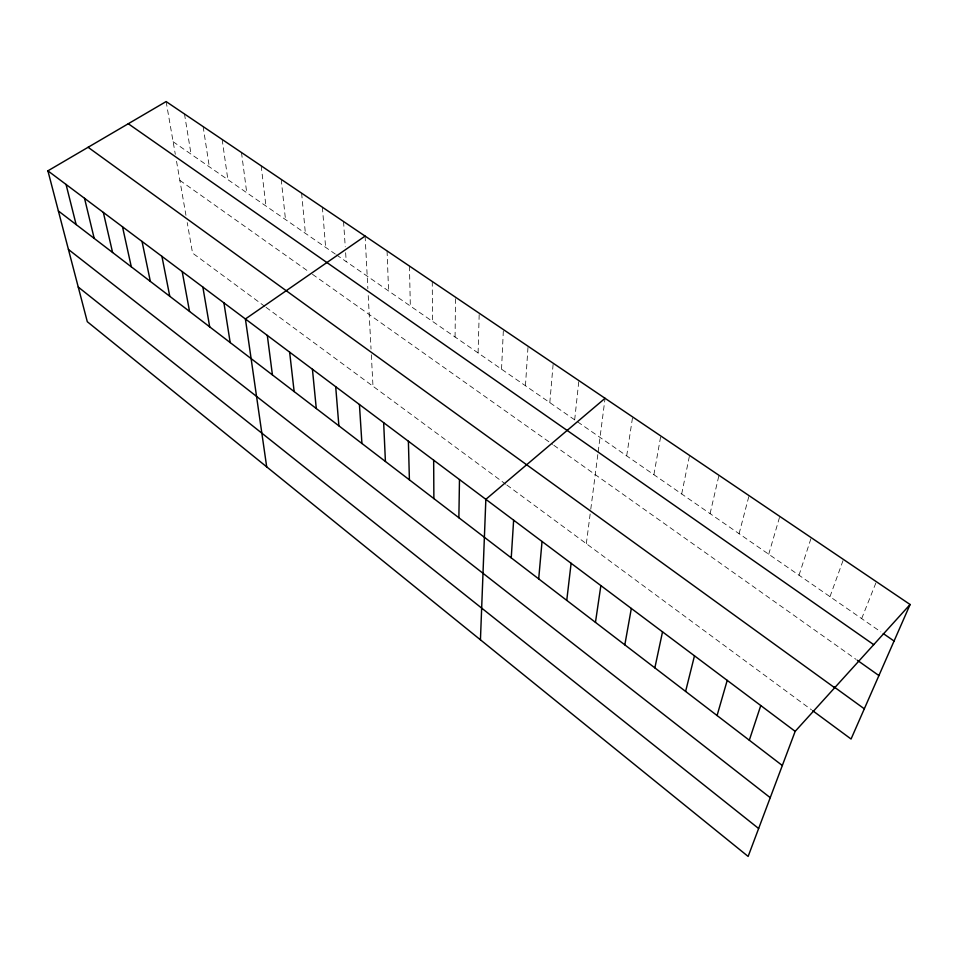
<?xml version="1.0" encoding="UTF-8"?>
<svg xmlns="http://www.w3.org/2000/svg" width="958" height="958" viewBox="0 0 958 958"><rect width="100%" height="100%" fill="white"/><g stroke="black" fill="none" stroke-linecap="round" stroke-linejoin="round"><path stroke-width="0.72" stroke-dasharray="4.79 3.59" d="M455.074 337.012L455.505 297.196M478.09 352.939L479.216 313.23M501.537 369.189L503.393 329.564M525.451 385.739L528.05 346.233M549.82 402.623L553.209 363.238M574.68 419.844L578.871 380.589M586.332 543.665L590.403 512.075M590.775 509.201L597.972 453.385M598.151 451.925L605.073 398.3M626.688 455.852L632.627 416.934M653.895 474.701L660.78 435.974M681.689 493.957L689.556 455.421M710.082 513.608L718.967 475.3M739.085 533.702L749.048 495.633M768.723 554.227L779.8 516.422M799.02 575.207L811.246 537.678M829.987 596.654L843.435 559.436M861.661 618.593L876.378 581.71M173.123 141.736L335.324 254.074M336.533 254.912L880.869 631.897M179.864 180.367L308.991 271.844M312.476 274.311L552.622 444.416M553.82 445.278L856.141 659.427M264.851 306.44L192.558 253.092L187.229 222.591M266.049 307.326L505.692 484.161M506.842 485.011L811.522 709.842M166.117 101.572L175.314 154.31M176.535 161.303L185.96 215.311M184.475 113.978L191.061 154.166M203.144 126.6L209.311 166.8M222.148 139.449L227.872 179.649M241.488 152.526L246.745 192.726M261.175 165.83L265.953 206.03M281.209 179.374L285.496 219.562M301.614 193.169L305.386 233.333M322.391 207.215L325.624 247.356M343.551 221.514L345.239 246.769M345.634 252.708L346.233 261.63M365.106 236.087L367.86 288.657M368.231 295.591L371.033 349.047M371.333 354.783L372.985 386.242M387.068 250.936L388.577 290.945M409.449 266.061L410.335 306.021M432.262 281.484L432.489 321.373"/><path stroke-width="1.44" d="M458.87 517.751L459.481 479.551M480.437 639.824L485.85 499.334L605.073 398.3M511.237 557.867L513.632 520.17M538.695 578.883L542.036 541.486M566.753 600.391L571.112 563.292M595.457 622.377L600.87 585.601M624.82 644.866L631.334 608.45M654.853 667.87L662.529 631.849M685.605 691.425L694.478 655.823M717.075 715.53L727.218 680.372M749.312 740.223L760.772 705.543M910.1 604.51L795.176 731.349L748.138 856.428L87.298 321.708L47.9 170.835L166.117 101.572L910.1 604.51L851.063 739.025L812.707 710.716M365.106 236.087L245.404 318.978L266.695 466.869M883.264 633.561L894.065 641.034M128.276 123.738L873.72 644.662M857.338 660.278L878.917 675.57M834.346 687.102L864.32 708.812M88.1 147.281L834.669 687.748M47.9 170.835L795.176 731.349M58.378 210.964L782.327 765.514M68.437 249.463L770.232 797.667M78.257 287.065L758.64 828.514M66.054 184.451L76.137 224.567M84.532 198.306L94.195 238.398M103.344 212.425L112.589 252.481M122.504 226.795L131.306 266.827M142.035 241.44L150.358 281.424M161.926 256.361L169.77 296.297M182.2 271.569L189.54 311.434M202.857 287.065L209.682 326.858M223.921 302.872L230.195 342.581M267.306 335.408L272.419 374.913M289.639 352.161L294.142 391.559M312.428 369.261L316.284 408.527M335.695 386.697L338.881 425.831M359.43 404.504L361.92 443.482M383.655 422.682L385.415 461.481M408.395 441.231L409.401 479.85M433.663 460.187L433.878 498.603"/></g></svg>
